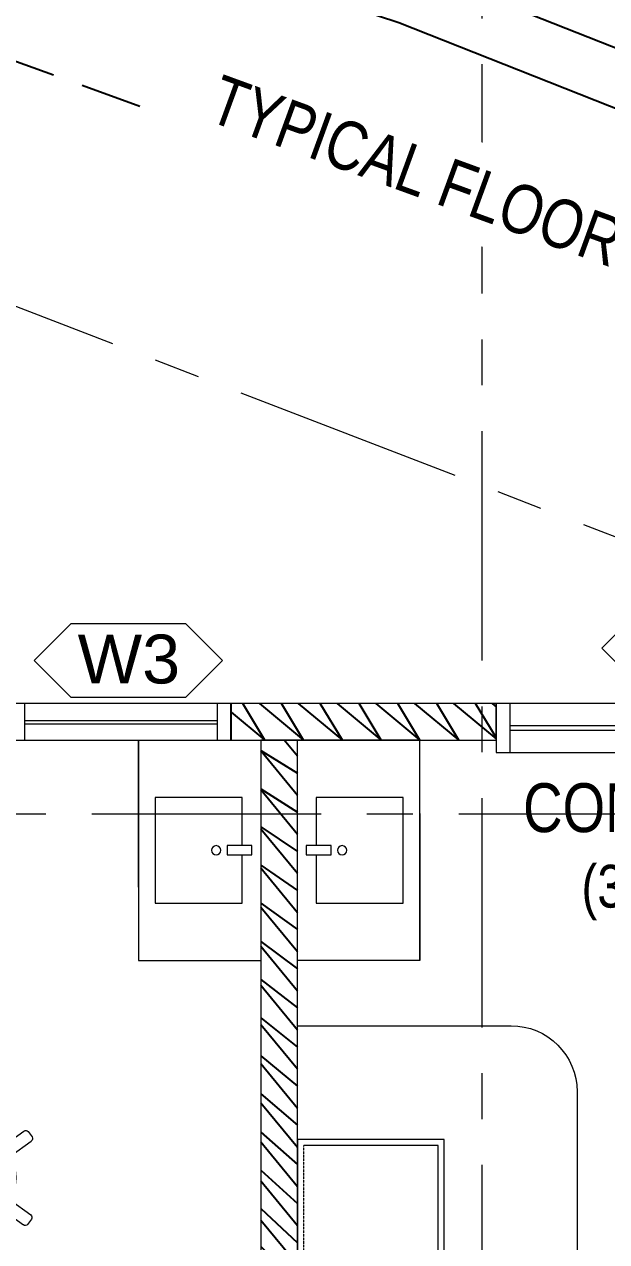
# Model space of a CAD drawing. Header units: metres. Extents: x 60101 to 1133747, y -540 to 107947.
# Drawn here: x 573162 to 575542, y 98269 to 103246 of the extents above; entities that cross this region are included whole.
import ezdxf
from ezdxf.enums import TextEntityAlignment as Align

# ---------------------------------------------------------------- set-up
doc = ezdxf.new("R2010")
doc.units = ezdxf.units.M
doc.header["$LTSCALE"] = 5
doc.header["$PDMODE"] = 3
doc.header["$PDSIZE"] = 20
for name, pattern in [('CENTER', [2, 1.25, -0.25, 0.25, -0.25]), ('HIDDEN', [0.375, 0.25, -0.125]), ('HIDDEN2', [0.1875, 0.125, -0.0625])]:
    doc.linetypes.add(name, pattern=pattern)
for name, color, linetype in [('A-COLUMN', 3, 'Continuous'), ('A-DIM', 2, 'Continuous'), ('A-hatch', 251, 'Continuous'), ('A-PLOT BOUNDARY', 1, 'Continuous'), ('A-TEXT', 3, 'Continuous'), ('WINDOW', 4, 'Continuous')]:
    doc.layers.add(name, color=color, linetype=linetype)
for name, color, linetype, lineweight in [('A-FLOR-GRID', 252, 'CENTER', 9), ('A-FURN-FREE', 253, 'Continuous', 5), ('A-Furniture', 252, 'Continuous', 5), ('A-WALL-FULL', 4, 'Continuous', 15), ('A-WIND', 152, 'Continuous', 5), ('Furniture', 47, 'Continuous', 0), ('P-SANR-FIXT', 6, 'Continuous', 9)]:
    doc.layers.add(name, color=color, linetype=linetype, lineweight=lineweight)
doc.styles.add('Arial', font='arial.ttf', dxfattribs={"height": 135})
doc.styles.add('CEN GOTHIC', font='GOTHIC.TTF', dxfattribs={"width": 0.7})
doc.styles.add('century', font='GOTHIC.TTF', dxfattribs={"width": 0.8})
doc.linetypes.add('ZIGZAG', pattern='A,0.0001,-0.2,[131,ltypeshp.shx,S=0.2,R=0,X=-0.2,Y=0],-0.4,[131,ltypeshp.shx,S=0.2,R=180,X=0.2,Y=0],-0.2', length=0.8001)
doc.dimstyles.new('1-50', dxfattribs={"dimscale": 50, "dimtxt": 5, "dimasz": 1.25, "dimexe": 1, "dimexo": 1, "dimgap": 0, "dimtad": 0, "dimdec": 0, "dimrnd": 5, "dimzin": 12, "dimdsep": 46, "dimtxsty": 'CEN GOTHIC', "dimblk": 'ARCHTICK', "dimcen": 1, "dimdle": 1, "dimclrd": 6, "dimclre": 6, "dimclrt": 256, "dimadec": 0, "dimazin": 3, "dimtfac": 1, "dimtdec": 0, "dimtmove": 1, "dimatfit": 2, "dimfxl": 5, "dimfxlon": 1, "dimtvp": 0.75, "dimtolj": 1, "dimtzin": 12, "dimlwd": 18, "dimlwe": 18, "dimarcsym": 0})

# ---------------------------------------------------------------- blocks, each defined once
blk = doc.blocks.new('_ArchTick')
at = {"color": 0, "linetype": 'ByBlock', "const_width": 0.15}
blk.add_lwpolyline([(-0.5, -0.5), (0.5, 0.5)], dxfattribs=at)
blk = doc.blocks.new('*D406')
at = {"layer": 'A-DIM', "color": 6, "lineweight": 18, "transparency": 16777216}
for p, q in [((562958.9981315618, 107665.2468541595), (563060.9292262372, 107947.3993872657)), ((586245.5647379939, 99252.68645891873), (586347.4958326693, 99534.83899202495))]:
    blk.add_line(p, q, dxfattribs=at)
at = {"layer": 'A-DIM', "lineweight": 18, "transparency": 16777216}
blk.add_line((562996.9152882736, 107917.3624808606), (586377.5327390746, 99470.82505406131), dxfattribs=at)
at = {"layer": 'Defpoints', "color": 0, "transparency": 16777216}
for p in [(562856.41667273, 107381.2940667272), (586330.5073168902, 99487.81356984057), (586142.9832791621, 98968.73367148644)]:
    blk.add_point(p, dxfattribs=at)
at = {"layer": 'A-DIM', "lineweight": 18, "transparency": 16777216, "xscale": 62.5, "yscale": 62.5, "zscale": 62.5}
for p, rotation in [((563043.940710458, 107900.3739650813), 160.1371189231768), ((586330.5073168902, 99487.81356984057), 340.1371189231768)]:
    blk.add_blockref('_ArchTick', p, dxfattribs=dict(at, rotation=rotation))
at = {"layer": 'A-DIM', "transparency": 16777216, "insert": (574821.0475531655, 104064.5268602967), "char_height": 500, "attachment_point": 5, "rotation": 340.13711892317684, "style": 'century'}
blk.add_mtext('\\A1;24760', dxfattribs=at)
blk = doc.blocks.new('A$C01A30E23-flat-4')
at = {"layer": 'A-FURN-FREE', "linetype": 'Continuous'}
for p, q in [((605.3806094955653, 0.0002834680490195751), (1097.183888183907, 0.0002834680490195751)), ((605.3806094955653, -236.4428733573295), (605.3806094955653, 0.0002834680490195751)), ((1097.183888183907, 0.0002834680490195751), (1097.183888183907, -238.4455985841341)), ((1087.347822610289, -9.835782105568796), (615.2166750691831, -9.835782105568796)), ((615.2166750691831, -9.835782105568796), (615.2166750691831, -186.8849624334835)), ((1087.347822610289, -9.835782105568796), (1087.347822610289, -186.8849624334835)), ((1097.183888183907, -196.7210280071013), (605.3806094955653, -196.7210280071013)), ((1087.347822610289, -186.8849624334835), (615.2166750691831, -186.8849624334835)), ((1087.347822610289, -206.5570935807191), (615.2166750691831, -206.5570935807191)), ((615.2166750691831, -206.5570935807191), (615.2166750691831, -236.4428733573295)), ((1087.347822610289, -206.5570935807191), (1087.347822610289, -238.4208650994115))]:
    blk.add_line(p, q, dxfattribs=at)
at = {"layer": 'A-FURN-FREE'}
for p, q in [((1141.543440975249, -228.6095330105163), (1141.543440975249, -71.231864660047)), ((1289.084424581379, -71.231864660047), (1141.543440975249, -71.231864660047)), ((1289.084424581379, -81.06796893198043), (1141.543440975249, -81.06796893198043)), ((1171.051637696102, -218.7734287385829), (1171.051637696102, -81.06796893198043)), ((1200.559834416956, -218.7734287385829), (1200.559834416956, -81.06796893198043)), ((1289.084424581379, -71.231864660047), (1289.084424581379, -81.06796893198043)), ((14.14574056118727, -238.4455985841341), (1815.785084821284, -238.4455985841341)), ((14.14574056118727, -838.4455985836685), (14.14574056118727, -238.4455985841341)), ((481.3588553145528, -838.4455985836685), (481.3588553145528, -239.6110579497181)), ((530.5391831845045, -838.4455985836685), (530.5391831845045, -239.6110579497181)), ((1289.084424581379, -218.7734287385829), (1141.543440975249, -218.7734287385829)), ((1289.084424581379, -228.6095330105163), (1141.543440975249, -228.6095330105163)), ((1289.084424581379, -218.7734287385829), (1289.084424581379, -228.6095330105163)), ((1815.785084821284, -238.4455985841341), (1815.785084821284, -838.4455985836685)), ((13.37297780439258, -389.9158260254189), (62.55330567248166, -389.9158260254189)), ((13.37297780439258, -684.99779323861), (13.37297780439258, -389.9158260254189)), ((62.55330567248166, -389.9158260254189), (62.55330567248166, -684.99779323861)), ((62.55330567248166, -684.99779323861), (13.37297780439258, -684.99779323861)), ((1815.785084821284, -838.4455985836685), (14.14574056118727, -838.4455985836685))]:
    blk.add_line(p, q, dxfattribs=at)
at = {"layer": 'A-FURN-FREE', "linetype": 'HIDDEN2', "ltscale": 0.5}
for p, q in [((38.73590449616313, -263.0357625186443), (38.73590449616313, -813.8554346491583)), ((456.7686913795769, -263.0357625186443), (38.73590449616313, -263.0357625186443)), ((456.7686913795769, -813.8554346491583), (456.7686913795769, -263.0357625186443)), ((555.1293471176177, -813.8554346491583), (555.1293471176177, -263.0357625186443)), ((605.3806094955653, -393.4423394822516), (605.3806094955653, -256.6803602469154)), ((615.2166750691831, -256.8017947864719), (615.2166750691831, -367.8965357355773)), ((1087.347822610289, -256.8017947864719), (1087.347822610289, -367.8965357355773)), ((1097.183888183907, -393.4423394822516), (1097.183888183907, -256.6803602469154)), ((1097.183888183907, -393.4423394822516), (605.3806094955653, -393.4423394822516)), ((1087.347822610289, -383.6062739086337), (615.2166750691831, -383.6062739086337)), ((38.73590449616313, -813.8554346491583), (456.7686913795769, -813.8554346491583)), ((1791.194920888171, -813.8554346491583), (555.1293471176177, -813.8554346491583))]:
    blk.add_line(p, q, dxfattribs=at)
at = {"layer": 'A-FURN-FREE', "linetype": 'HIDDEN2'}
for p, q in [((555.1293471176177, -263.0357625186443), (1791.194920888171, -263.0357625186443)), ((1791.194920888171, -263.0357625186443), (1791.194920888171, -813.8554346491583))]:
    blk.add_line(p, q, dxfattribs=at)
at = {"layer": 'A-FURN-FREE'}
for centre in [(38.66369897499681, -459.9446499100886), (38.66369897499681, -538.4455985836685), (38.66369897499681, -616.9466463481076)]:
    blk.add_circle(centre, 38.66452455252815, dxfattribs=at)
blk.add_arc((1289.278107330203, -149.9206988350488), 68.85300231765974, 90.16117261325665, 269.8388273867433, dxfattribs=at)
blk = doc.blocks.new('HANDWASH-02-flat-3')
at = {"layer": 'A-FURN-FREE'}
for p, q in [((150, 500), (-450, 500)), ((-450, 500), (450, 500)), ((-450, 500), (-450, 0)), ((450, 500), (450, 0)), ((-215.9000000003725, 431.3999999999069), (215.9000000003725, 431.3999999999069)), ((-215.9000000003725, 75.79999999981374), (-215.9000000003725, 431.3999999999069)), ((215.9000000003725, 431.3999999999069), (215.9000000003725, 75.79999999981374)), ((-19.05000000074506, 36.00467324536294), (-19.05000000074506, 137.6046732454561)), ((-19.05000000074506, 137.6046732454561), (19.05000000074506, 137.6046732454561)), ((19.05000000074506, 137.6046732454561), (19.05000000074506, 36.00467324536294)), ((-19.05000000074506, 75.79999999981374), (-215.9000000003725, 75.79999999981374)), ((215.9000000003725, 75.79999999981374), (19.05000000074506, 75.79999999981374)), ((-450, 0), (450, 0)), ((19.05000000074506, 36.00467324536294), (-19.05000000074506, 36.00467324536294)), ((19.05000000074506, 36.00467324536294), (-19.05000000074506, 36.00467324536294))]:
    blk.add_line(p, q, dxfattribs=at)
blk.add_circle((0, 182.2993537425064), 19.05, dxfattribs=at)
blk = doc.blocks.new('CHAIR7-flat-7')
at = {"layer": 'A-FURN-FREE'}
for p, q in [((117.4479166686157, 344.7121726874701), (409.6354166734642, 344.7121726874701)), ((458.3333333409391, 275.0000000045634), (68.75000000114096, 275.0000000045634)), ((0, 206.2500000034225), (0, -206.2500000034224)), ((527.0833333420798, -170.5026295012076), (527.0833333420798, 170.5026295012041)), ((68.75000000114073, -275.0000000045634), (458.333333340939, -275.0000000045634)), ((117.4479166686156, -343.7500000057044), (409.6354166734641, -343.7500000057044))]:
    blk.add_line(p, q, dxfattribs=at)
for centre, radius, start, end in [((127.4739583354487, 310.3371726868997), 35.80729166726086, 73.73979529169013, 286.2602047083099), ((399.6093750066311, 310.3371726868997), 35.80729166726086, 253.7397952916901, 106.2602047083099), ((68.75000000114085, 206.2500000034225), 68.75000000114083, 90, 180), ((458.3333333409391, 206.2500000034224), 68.75000000114083, 62.41555916322926, 90), ((512.0655090005943, 254.844749829811), 25.13501855098912, 53.30993542846431, 212.0274125050124), ((160.4166666693286, 0), 458.333333340939, 323.1301023541534, 36.86989764584663), ((110.5406437344748, -1.932676241267473e-12), 450.0877235965957, 327.5757525045905, 32.42424749540942), ((68.75000000114073, -206.2500000034227), 68.75000000114083, 180, 270), ((512.065509000594, -254.8447498298112), 25.13501855098912, 147.9725874949876, 306.6900645715356), ((127.4739583354486, -309.3750000051339), 35.80729166726086, 73.73979529169013, 286.2602047083099), ((399.609375006631, -309.3750000051339), 35.80729166726086, 253.7397952916901, 106.2602047083099), ((458.333333340939, -206.2500000034227), 68.75000000114083, 270, 297.5844408367707)]:
    blk.add_arc(centre, radius, start, end, dxfattribs=at)
blk = doc.blocks.new('CHAIR1-flat-5')
at = {"layer": 'A-FURN-FREE'}
for p, q in [((-454.2826668818018, 192.5455735002095), (-478.7302453333882, 209.2728640198848)), ((-133.1624442627772, 217.8932106050552), (-358.3028115357938, 198.3157873644813)), ((-439.4714689207406, 109.7826879484824), (-439.4714689207406, -109.7826879484824)), ((-454.2826668818018, -192.5455735002095), (-478.7302453333882, -209.2728640198848)), ((-358.3028115357938, -198.3157873644813), (-133.1624442627772, -217.8932106050552))]:
    blk.add_line(p, q, dxfattribs=at)
at = {"layer": 'A-FURN-FREE', "extrusion": (0, 0, -1)}
for centre, major_axis, start_param, end_param in [((-172.8699056120181, 0), (-370.6017795822561, 0), 5.683135094195912, 6.883235520163261), ((-125.4639138783014, 129.3601111904805), (-88.86718776934285, 0), 1.484057988112188, 2.590190223075458), ((-172.8699056120181, 0), (-340.9793836590649, 0), 5.683135094195912, 6.883235520163261), ((-350.6042811509064, 109.7826879494494), (-88.86718776983406, 0), 6.283185307179586, 7.767243295287606), ((-335.5945135505424, 0), (-335.6239595516206, 0), 2.589880270331686, 3.693305036847899), ((-350.6042811509064, -109.7826879494494), (-88.86718776983403, 0), 4.799127319071566, 6.283185307179586), ((-125.4639138783009, -129.3601111904817), (-88.86718776934181, 0), 3.692995084104118, 4.799127319067405)]:
    blk.add_ellipse(centre, major_axis=major_axis, ratio=1, start_param=start_param, end_param=end_param, dxfattribs=at)
blk = doc.blocks.new('CHAIR1-flat-6')
at = {"layer": 'A-FURN-FREE'}
for p, q in [((-454.2826668818018, 192.5455735002096), (-478.7302453333882, 209.2728640198848)), ((-454.2826668818018, -192.5455735002095), (-478.7302453333882, -209.2728640198848))]:
    blk.add_line(p, q, dxfattribs=at)
blk.add_lwpolyline([(-49.76767411988453, -175.916059773534, -0.2838044351802746), (-133.1624442627772, -217.8932106050552), (-358.3028115357938, -198.3157873644811, -0.3890307372447043), (-439.4714689207406, -109.7826879484824), (-439.4714689207406, 109.7826879484824, -0.3890307372447047), (-358.3028115357938, 198.3157873644814), (-133.1624442627772, 217.8932106050552, -0.2838044351802786), (-49.76767411988453, 175.916059773534)], format="xyb", dxfattribs=at)
for centre, radius, start, end in [((-172.8699056120181, 0), 370.6017795822561, 145.619655300114, 214.380344699886), ((-172.8699056120181, 0), 340.9793836590649, 145.619655300114, 214.380344699886), ((-335.5945135505424, 0), 335.6239595516206, 328.3892089342005, 31.61079106579953)]:
    blk.add_arc(centre, radius, start, end, dxfattribs=at)
blk = doc.blocks.new('044-flat-3')
at = {"layer": 'A-FURN-FREE'}
for p, q in [((222.3010423001444, 171.7095573212243), (190.4646563487026, 269.6918782471339)), ((270.6147133280916, 187.4076206355153), (238.7783273766502, 285.389941561431)), ((442.6119132288929, 131.5223424544631), (525.9606539535359, 192.0787472466086)), ((472.4714038516126, 90.42427923580476), (555.8201447700917, 150.9806839322246)), ((12.97621755590899, 25.40000000008149), (116.0009269305688, 25.40000000008149)), ((12.97621755590899, -25.40000000008149), (116.0009270568626, -25.40000000008149)), ((472.4714036711928, -90.42427863161129), (555.8201447700944, -150.980683932225)), ((442.6119126998331, -131.5223420700718), (525.9606539535388, -192.0787472466031)), ((222.3010425639798, -171.70955650923), (190.4646563487112, -269.6918782471339)), ((270.6147136160448, -187.4076197492914), (238.7783273766556, -285.3899415614369))]:
    blk.add_line(p, q, dxfattribs=at)
blk.add_circle((304.7999998484638, 4.69375208922429e-07), 190.4999997659235, dxfattribs=at)
for centre, radius, start, end in [((202.5430741056881, 273.6163940757065), 12.70000000004074, 110.4919063689764, 197.9999999999912), ((304.8000000009779, 0), 304.8000000009778, 105.5080936310243, 110.4919063689764), ((226.6999096196618, 281.465425732858), 12.70000000004074, 17.99999999999128, 105.5080936310117), ((533.4255266576733, 181.8042314180154), 12.70000000004074, 38.49190636897402, 125.9999999999937), ((304.8000000009779, 0), 304.8000000009778, 33.50809363102103, 38.49190636898422), ((548.3552720659571, 161.2551997608177), 12.70000000004074, 305.9999999999937, 33.50809363102103), ((304.8000000009779, 0), 304.8000000009778, 177.5080936310232, 182.4919063689767), ((12.97621755590899, 12.70000000004075), 12.70000000004074, 90, 177.5080936310232), ((12.97621755590899, -12.70000000004075), 12.70000000004074, 182.4919063689767, 270), ((533.4255266576762, -181.80423141801), 12.70000000004074, 234.0000000000063, 321.5080936310341), ((304.8000000009779, 0), 304.8000000009778, 321.508093631026, 326.491906368979), ((548.3552720659571, -161.255199760818), 12.70000000004074, 326.491906368979, 54.00000000000632), ((202.5430741056937, -273.6163940757069), 12.70000000004074, 161.9999999999963, 249.5080936310235), ((304.8000000009779, 0), 304.8000000009778, 249.5080936310235, 254.4919063689757), ((226.6999096196645, -281.465425732858), 12.70000000004074, 254.4919063689883, 341.9999999999923)]:
    blk.add_arc(centre, radius, start, end, dxfattribs=at)
blk = doc.blocks.new('CON-T-1-flat-3')
at = {"layer": 'A-FURN-FREE', "linetype": 'Continuous', "ltscale": 50}
for points in [[(-1850.0196377635, -1499.998873710632), (-1250.0196377635, -1499.998873710632), (-1250.0196377635, -149.9988737106323), (-1850.0196377635, -149.9988737106323)], [(-1250.0196377635, -149.9988737106323), (-1250.0196377635, -599.9988737106323), (-50, -600), (-50, -150)]]:
    blk.add_lwpolyline(points, close=True, dxfattribs=at)
at = {"rotation": 359.9999999999999}
for name, p in [('CHAIR1-flat-5', (-1926.172439992428, -528.7413918972015)), ('CHAIR7-flat-7', (-1103.538477748632, -1104.831917762756)), ('CHAIR1-flat-6', (-1926.172439992428, -1164.527811527252)), ('044-flat-3', (-1548.38247781992, -1903.864708423615))]:
    blk.add_blockref(name, p, dxfattribs=at)
blk = doc.blocks.new('COL.CEN')
at = {"layer": 'A-FLOR-GRID', "ltscale": 150}
for p, q in [((-10026.3743896058, 23900.63967903374), (13356.59099061473, 14904.74970885021)), ((3558.347691248637, 23396.51957174162), (3558.347691248637, 2842.77133483591)), ((-10036.26838279075, 17331.90794201626), (13356.59099061473, 17331.90794201626))]:
    blk.add_line(p, q, dxfattribs=at)
blk = doc.blocks.new('COL WITH GRID')
at = {"layer": 'A-TEXT'}
blk.add_blockref('COL.CEN', (-8092.389425362577, -1757.19115636585), dxfattribs=at)
blk = doc.blocks.new('WINDOW SYMBOL')
at = {"layer": 'A-Furniture'}
blk.add_lwpolyline([(-234.8076211353473, 299.9999999999418), (-384.8076211353473, 149.9999999999709), (-234.8076211353473, -2.91038304567337e-11), (234.8076211353473, 0), (384.8076211353473, 149.9999999999709), (234.8076211353473, 299.9999999999418)], close=True, dxfattribs=at)
at = {"layer": 'A-COLUMN', "style": 'Arial'}
blk.add_attdef('WN', text='', height=200, dxfattribs=at).set_placement((2.31291986850556, 56.46017627458787), align=Align.CENTER)
blk = doc.blocks.new('CL')
at = {"layer": 'A-Furniture'}
for p, q in [((-1074.507677406596, 2133.48707396767), (-1074.507677406247, 747.7867296626791)), ((-874.5076774063054, 747.7867296626791), (-874.5076774067129, 2133.48707396767))]:
    blk.add_line(p, q, dxfattribs=at)
for points in [[(-874.5076774062472, 2133.48707396767), (-874.5076774062472, 2190.63690160957), (-1074.507677406247, 2190.63690160957), (-1074.507677406247, 2133.48707396767)], [(-874.5076774063054, 690.6369020212442), (-874.5076774063054, 747.7867296626791), (-1074.507677406247, 747.7867296626791), (-1074.507677406247, 690.6369020212442)]]:
    blk.add_lwpolyline(points, close=True, dxfattribs=at)
at = {"layer": 'A-WIND'}
for points in [[(-983.3758714164724, 2133.48707396767), (-983.3758714161231, 747.7867296626791)], [(-964.9502724966733, 2133.48707396767), (-964.950272496324, 747.7867296626791)]]:
    blk.add_lwpolyline(points, dxfattribs=at)
at = {"layer": 'A-WALL-FULL', "rotation": 90}
blk.add_blockref('WINDOW SYMBOL', (-1150.983220118331, 1507.413032585115), dxfattribs=at).add_auto_attribs({'WN': 'W4'})

msp = doc.modelspace()

# ---------------------------------------------------------------- hatches: boundary and pattern name
at = {"layer": 'A-hatch'}
h = msp.add_hatch(dxfattribs=at)
h.set_pattern_fill('ANSI32', color=256, scale=300, angle=90)
h.set_pattern_definition([(135, (-235513579.6102157, -1932085240.853117), (-79.5495128834866, -79.5495128834866), []), (135, (-235513579.6102157, -1932085187.820109), (-79.5495128834866, -79.5495128834866), [])])
h.paths.add_polyline_path([(574007.6190455242, 100469.2949426896), (575090.3304207956, 100469.2949426896), (575090.3304207956, 100319.2823043592), (574007.6190455242, 100319.2823043592)])
h = msp.add_hatch(dxfattribs=at)
h.set_pattern_fill('ANSI32', color=256, scale=300, angle=90)
h.set_pattern_definition([(135, (-235513566.6177954, -1932085350.079955), (-79.5495128834866, -79.5495128834866), []), (135, (-235513566.6177954, -1932085297.046947), (-79.5495128834866, -79.5495128834866), [])])
h.paths.add_polyline_path([(574128.7767326816, 96769.58644015857), (574278.7767326816, 96769.58644015857), (574278.7792201324, 100319.2823043592), (574128.7792201324, 100319.2823043592)])

# ---------------------------------------------------------------- linework, layer by layer
at = {"layer": 'A-FURN-FREE', "linetype": 'ZIGZAG', "ltscale": 25, "elevation": -286.9999999999919}
msp.add_lwpolyline([(574278.7784023567, 99152.28230459758), (575151.5829853697, 99152.28173620769, -0.4142135623730636), (575421.5829853697, 98882.28173620769), (575421.5827151819, 96769.58644015857)], format="xyb", dxfattribs=at)
at = {"layer": 'A-Furniture', "ltscale": 50}
for p, q in [((573950.4692178823, 100469.2949426896, -286.9999999999919), (573164.7688731656, 100469.2949426896, -286.9999999999919)), ((573164.7688731656, 100319.2823043592, -286.9999999999919), (573950.4692178823, 100319.2823043592, -286.9999999999919))]:
    msp.add_line(p, q, dxfattribs=at)
at = {"layer": 'A-Furniture', "ltscale": 50, "elevation": -286.9999999999919}
for points in [[(573164.7688731656, 100469.2949426896), (573107.6190455242, 100469.2949426896), (573107.6190455242, 100319.2823043592), (573164.7688731656, 100319.2823043592)], [(574007.6190455242, 100469.2949426896), (573950.4692178823, 100469.2949426896), (573950.4692178823, 100319.2823043592), (574007.6190455242, 100319.2823043592)]]:
    msp.add_lwpolyline(points, close=True, dxfattribs=at)
at = {"layer": 'A-hatch', "linetype": 'HIDDEN', "ltscale": 200}
msp.add_line((584217.1880263323, 99095.25035792589), (563299.2267447049, 106636.8926611543), dxfattribs=at)
at = {"layer": 'A-PLOT BOUNDARY', "lineweight": 25, "ltscale": 100}
msp.add_line((586142.9832791621, 98968.73367148638), (574770.9693555767, 103468.7351513505), dxfattribs=at)
msp.add_lwpolyline([(583056.2981730041, 98161.28206486051), (583056.2981730041, 99942.80821703532), (574692.7068299525, 103252.3515990262), (563058.623808996, 107072.8085190253), (561258.8826587878, 87661.89563781022), (561501.2981730038, 87661.89563781022)], dxfattribs=at)
at = {"layer": 'A-WALL-FULL', "elevation": -286.9999999999919}
msp.add_lwpolyline([(574007.6190455242, 100319.2823043592), (575090.3304207956, 100319.2823043592), (575090.3304207956, 100469.2949426896), (574007.6190455242, 100469.2949426896)], dxfattribs=at)
at = {"layer": 'A-WALL-FULL'}
msp.add_lwpolyline([(574128.7767326816, 96769.58644015857), (574278.7767326816, 96769.58644015857), (574278.7792201324, 100319.2823043592), (574128.7792201324, 100319.2823043592)], close=True, dxfattribs=at)
at = {"layer": 'A-WIND'}
for p, q in [((573950.0998670289, 100398.310431825, -286.9999999999919), (573164.3995223122, 100398.3104318246, -286.9999999999919)), ((573950.0998670289, 100384.8762298565, -286.9999999999919), (573164.3995223122, 100384.8762298561, -286.9999999999919))]:
    msp.add_line(p, q, dxfattribs=at)
at = {"layer": 'WINDOW'}
msp.add_lwpolyline([(574007.6190455242, 100319.2823043592), (574007.6190455242, 100469.2949426896)], dxfattribs=at)

# ---------------------------------------------------------------- block references
msp.add_blockref('COL WITH GRID', (579566.3575196421, 84443.5682846455))
at = {"rotation": 270}
msp.add_blockref('CL', (574399.6935187744, 99394.78726528338, -286.9999999999919), dxfattribs=at)
at = {"layer": 'A-FURN-FREE', "xscale": -1, "rotation": 179.6463957608293}
msp.add_blockref('CON-T-1-flat-3', (574170.3350680156, 96619.32709820339, -286.9999999999919), dxfattribs=at)
at = {"layer": 'A-WALL-FULL'}
msp.add_blockref('WINDOW SYMBOL', (573587.3910553472, 100494.9045307285), dxfattribs=at).add_auto_attribs({'WN': 'W3'})
at = {"layer": 'Furniture', "xscale": -1, "rotation": 270}
msp.add_blockref('A$C01A30E23-flat-4', (575117.222331254, 96870.65680773326), dxfattribs=at)
at = {"layer": 'P-SANR-FIXT', "xscale": -1}
for p, rotation in [((574128.778904794, 99869.28209097454, -286.9999999999919), 90), ((574278.7792201324, 99869.28209097454, -286.9999999999919), 270)]:
    msp.add_blockref('HANDWASH-02-flat-3', p, dxfattribs=dict(at, rotation=rotation))

# ---------------------------------------------------------------- texts
at = {"layer": 'A-TEXT', "insert": (576591.8887192879, 99582.45493072915, -286.9999999999919), "char_height": 200, "width": 2075.038593365356, "attachment_point": 9, "style": 'century'}
msp.add_mtext('{\\fArial|b0|i0|c0|p34;CONSULT-01\\P\\H0.875x;(3890x 3550)}', dxfattribs=at)

# ---------------------------------------------------------------- dimensions: what is measured, and where the dimension line sits
at = {"layer": 'A-DIM', "color": 1}
dim = msp.add_aligned_dim(p1=(562856.4166727299, 107381.2940667272), p2=(586142.9832791621, 98968.73367148638), distance=551.9141288291512, dimstyle='1-50', override={"dimtxt": 10, "dimtxsty": 'century', "dimblk": 'ArchTick', "dimclrd": 256, "dimclre": 6}, dxfattribs=at)
dim.commit()
dim.dimension.update_dxf_attribs({"geometry": '*D406', "text_midpoint": (574821.0475531655, 104064.5268602967)})

# ---------------------------------------------------------------- next in the draw order: texts
at = {"layer": 'A-TEXT', "extrusion": (0.0003430221975995036, -0.0001260272328989243, 0.9999999332264522), "insert": (576154.1396850161, 102248.1697169886, -0.5231152794973575), "char_height": 199.9999999999995, "width": 2421.228204858389, "attachment_point": 3, "text_direction": (0.939537356663007, -0.3424462321131349, -0.0003654397442609627), "style": 'century', "bg_fill": 2}
msp.add_mtext('{\\fArial|b0|i0|c0|p34;TYPICAL FLOOR LINE}', dxfattribs=at)

doc.saveas('drawing.dxf')
